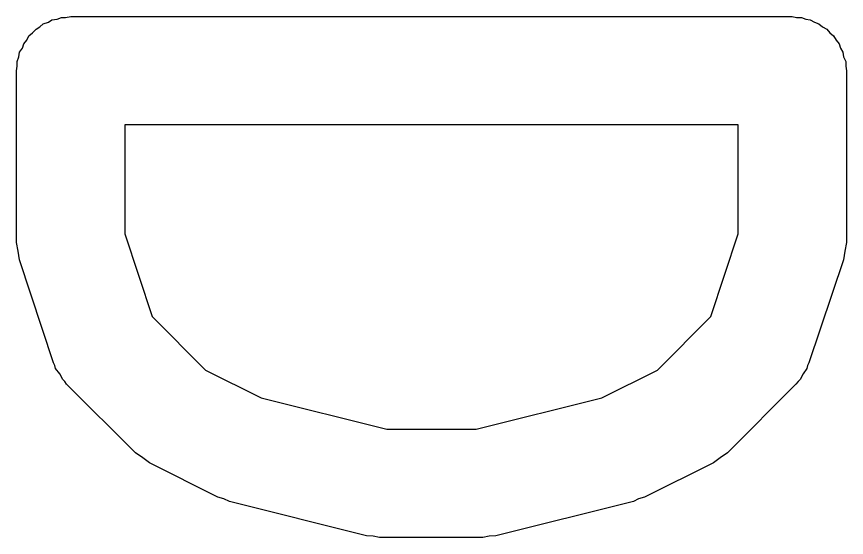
# Model space of a CAD drawing. Extents: x 26 to 276, y -105 to -8.
# Drawn here: x 102.319 to 103.469, y -77.585 to -76.863 of the extents above; entities that cross this region are included whole.
import ezdxf

# ---------------------------------------------------------------- set-up
doc = ezdxf.new("R2010")
doc.units = 0
doc.header["$MEASUREMENT"] = 0
doc.layers.add('BLACK', color=7, linetype='CONTINUOUS')

msp = doc.modelspace()

# ---------------------------------------------------------------- linework, layer by layer
at = {"layer": 'Black'}
for p, q in [((102.375, -76.8667), (102.381, -76.8645)), ((102.381, -76.8645), (102.387, -76.8645)), ((102.387, -76.8645), (102.394, -76.8633)), ((102.394, -76.8633), (103.394, -76.8633)), ((103.394, -76.8633), (103.4, -76.8645)), ((103.4, -76.8645), (103.407, -76.8645)), ((103.407, -76.8645), (103.413, -76.8667)), ((102.351, -76.8776), (102.356, -76.8734)), ((102.356, -76.8734), (102.363, -76.8711)), ((102.363, -76.8711), (102.368, -76.8679)), ((102.368, -76.8679), (102.375, -76.8667)), ((103.413, -76.8667), (103.419, -76.8679)), ((103.419, -76.8679), (103.425, -76.8711)), ((103.425, -76.8711), (103.431, -76.8734)), ((103.431, -76.8734), (103.436, -76.8776)), ((102.336, -76.8901), (102.341, -76.8859)), ((102.341, -76.8859), (102.346, -76.8809)), ((102.346, -76.8809), (102.351, -76.8776)), ((103.436, -76.8776), (103.442, -76.8809)), ((103.442, -76.8809), (103.446, -76.8859)), ((103.446, -76.8859), (103.451, -76.8901)), ((102.329, -76.9008), (102.333, -76.8958)), ((102.333, -76.8958), (102.336, -76.8901)), ((103.451, -76.8901), (103.455, -76.8958)), ((103.455, -76.8958), (103.459, -76.9008)), ((102.323, -76.9127), (102.327, -76.907)), ((102.327, -76.907), (102.329, -76.9008)), ((103.459, -76.9008), (103.461, -76.907)), ((103.461, -76.907), (103.464, -76.9127)), ((102.32, -76.9253), (102.322, -76.9191)), ((102.322, -76.9191), (102.323, -76.9127)), ((103.464, -76.9127), (103.465, -76.9191)), ((103.465, -76.9191), (103.468, -76.9253)), ((102.319, -76.9383), (102.32, -76.9319)), ((102.32, -76.9319), (102.32, -76.9253)), ((103.468, -76.9253), (103.468, -76.9319)), ((103.468, -76.9319), (103.469, -76.9383)), ((102.319, -77.1764), (102.319, -76.9383)), ((103.469, -76.9383), (103.469, -77.1764)), ((102.469, -77.0133), (102.469, -77.1643)), ((103.319, -77.0133), (102.469, -77.0133)), ((103.319, -77.1643), (103.319, -77.0133)), ((102.469, -77.1643), (102.507, -77.2788)), ((103.281, -77.2788), (103.319, -77.1643)), ((102.321, -77.1883), (102.319, -77.1764)), ((103.469, -77.1764), (103.467, -77.1883)), ((102.323, -77.2001), (102.321, -77.1883)), ((103.467, -77.1883), (103.465, -77.2001)), ((102.37, -77.343), (102.323, -77.2001)), ((103.465, -77.2001), (103.417, -77.343)), ((102.507, -77.2788), (102.581, -77.3529)), ((103.207, -77.3529), (103.281, -77.2788)), ((102.372, -77.3468), (102.37, -77.343)), ((102.373, -77.351), (102.372, -77.3468)), ((103.415, -77.3468), (103.414, -77.351)), ((103.417, -77.343), (103.415, -77.3468)), ((102.379, -77.3582), (102.373, -77.351)), ((102.383, -77.3659), (102.379, -77.3582)), ((102.581, -77.3529), (102.658, -77.3914)), ((103.13, -77.3914), (103.207, -77.3529)), ((103.409, -77.3582), (103.405, -77.3659)), ((103.414, -77.351), (103.409, -77.3582)), ((102.386, -77.3688), (102.383, -77.3659)), ((102.388, -77.3723), (102.386, -77.3688)), ((103.402, -77.3688), (103.399, -77.3723)), ((103.405, -77.3659), (103.402, -77.3688)), ((102.484, -77.4676), (102.388, -77.3723)), ((103.399, -77.3723), (103.304, -77.4676)), ((102.658, -77.3914), (102.832, -77.4348)), ((102.956, -77.4348), (103.13, -77.3914)), ((102.832, -77.4348), (102.956, -77.4348)), ((102.494, -77.4744), (102.484, -77.4676)), ((102.503, -77.4816), (102.494, -77.4744)), ((103.294, -77.4744), (103.285, -77.4816)), ((103.304, -77.4676), (103.294, -77.4744)), ((102.598, -77.5292), (102.503, -77.4816)), ((103.285, -77.4816), (103.189, -77.5292)), ((102.606, -77.5316), (102.598, -77.5292)), ((102.614, -77.5349), (102.606, -77.5316)), ((103.181, -77.5316), (103.174, -77.5349)), ((103.189, -77.5292), (103.181, -77.5316)), ((102.804, -77.5825), (102.614, -77.5349)), ((103.174, -77.5349), (102.983, -77.5825)), ((102.813, -77.5832), (102.804, -77.5825)), ((102.822, -77.5848), (102.813, -77.5832)), ((102.965, -77.5848), (102.822, -77.5848)), ((102.974, -77.5832), (102.965, -77.5848)), ((102.983, -77.5825), (102.974, -77.5832))]:
    msp.add_line(p, q, dxfattribs=at)

doc.saveas('drawing.dxf')
